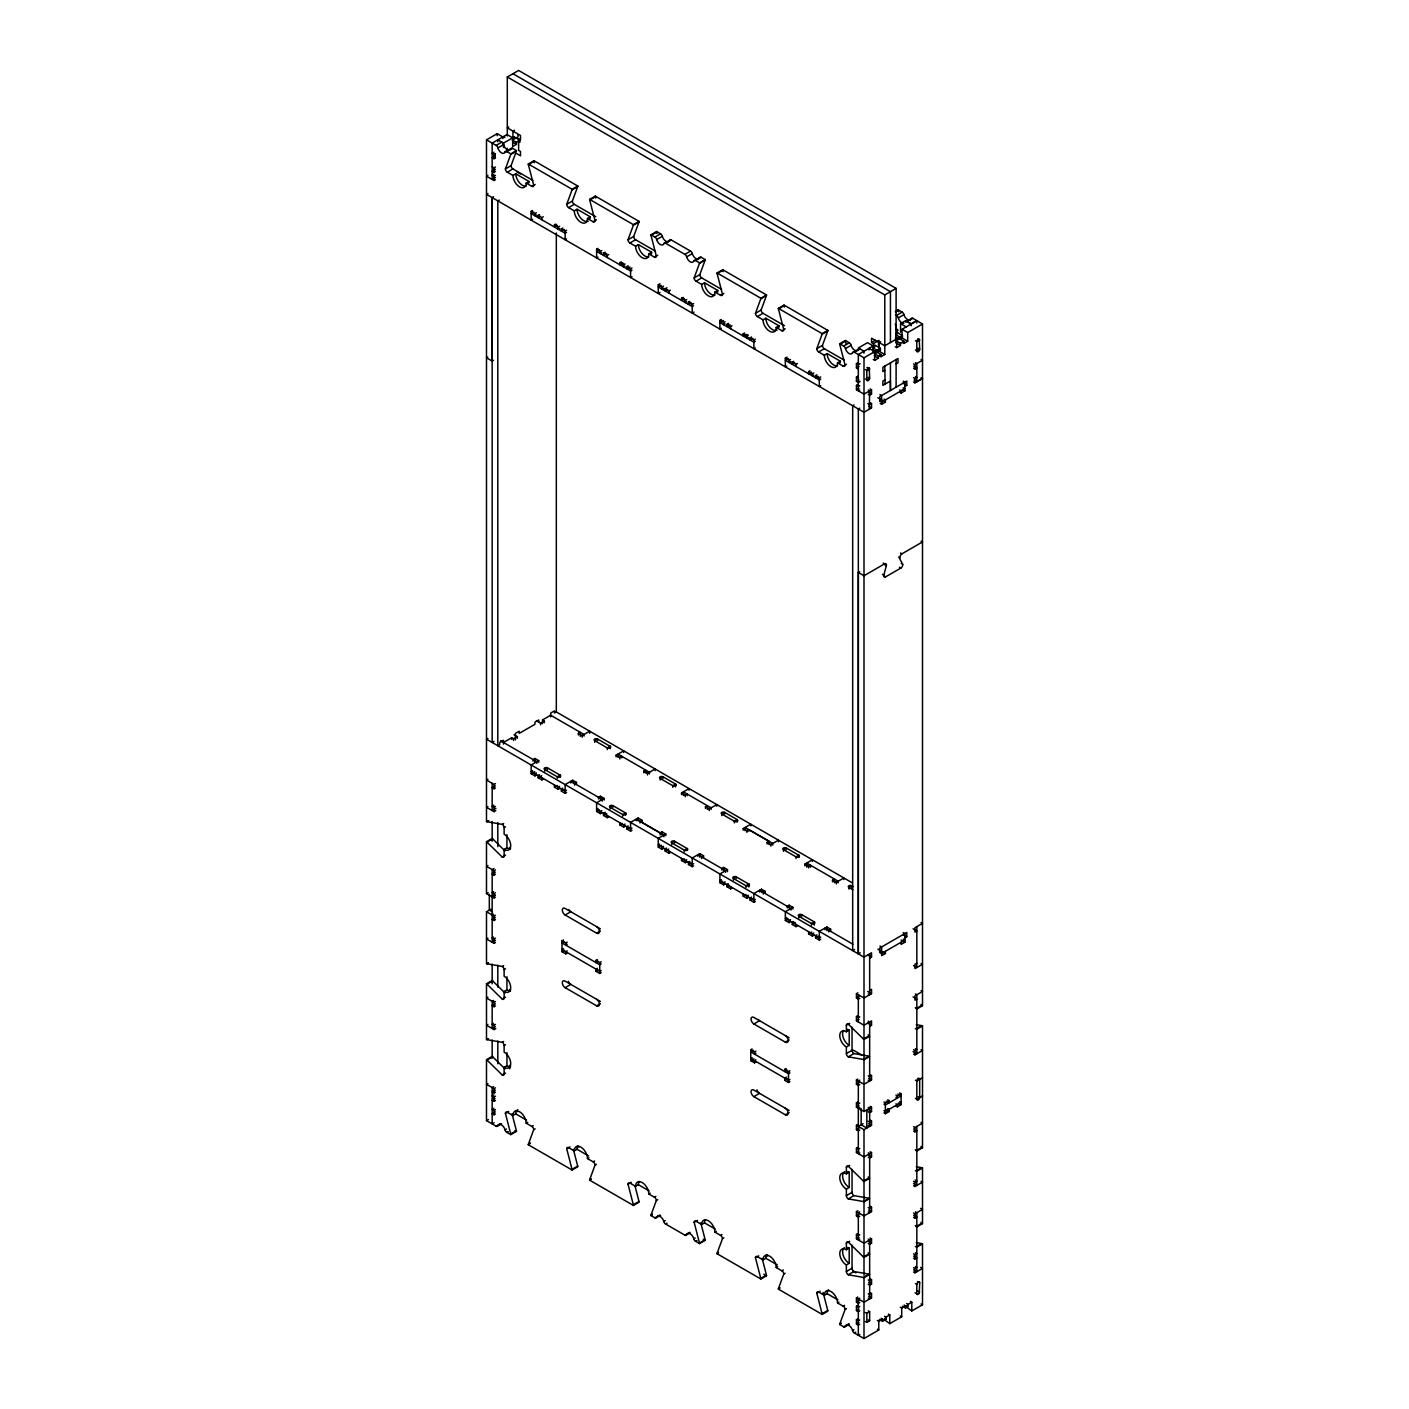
<?xml version="1.0" encoding="UTF-8"?>
<svg xmlns="http://www.w3.org/2000/svg" width="1409" height="1409" viewBox="0 0 1409 1409"><rect width="100%" height="100%" fill="white"/><g stroke="black" fill="none" stroke-linecap="round" stroke-linejoin="round"><path stroke-width="1.5" d="M487.778 357.058L486.492 357.798L492.164 361.056L492.164 197.595L493.573 196.784M536.829 763.361L536.829 761.723L500.53 740.764M570.804 782.964L570.804 781.343L602.259 799.502L602.259 801.14M584.013 736.114L584.013 734.476L550.514 715.138M617.987 757.355L617.987 754.097L649.443 772.255L649.443 773.893M636.234 820.742L636.234 819.105L663.921 835.097L663.921 836.735M725.582 872.33L725.582 870.692L697.895 854.717L697.895 856.337M759.557 891.95L759.557 890.312L791.013 908.47L791.013 910.108M772.766 845.083L772.766 843.445L745.079 827.47L745.079 830.729M824.987 929.711L824.987 928.091L852.903 944.206M838.196 882.862L838.196 881.224L806.741 863.065L806.741 867.151M860.212 952.783L858.328 953.875L858.328 572.459L859.613 571.719M873.175 352.497L873.175 345.945L867.504 342.686L858.328 347.988L863.999 351.246L863.999 353.166M879.586 355.861L881.012 356.688L884.782 354.504L884.782 294.939L896.106 288.387L896.106 339.252M890.435 381.61L890.435 390.469L890.435 362.853M890.435 342.51L890.435 291.663L512.946 73.726M896.106 387.193L896.106 359.594M919.144 1293.303A2.025 1.162 -60 0 1 916.748 1293.849L916.836 1284.427A2.008 1.162 -60 0 1 918.263 1281.979A2.008 1.162 -60 0 1 919.672 1282.789L919.249 1293.374M898.748 556.978L902.676 564.216A2.677 1.55 -60 0 1 900.879 568.056L885.609 576.88A2.677 1.55 -60 0 1 883.813 575.119L886.331 565.766A2.677 1.55 -60 0 0 884.553 563.864L883.144 563.036M505.408 168.921L510.727 154.462L516.381 151.186L511.062 165.646L505.408 168.921A2.677 1.55 60 0 0 507.293 172.197L512.946 175.456A9.335 5.389 60 0 0 519.551 186.904A9.335 5.389 60 0 0 526.173 183.082L528.991 181.462L515.782 173.835L512.946 175.456M574.273 210.857L577.091 209.219L590.301 216.845L587.483 218.483A9.335 5.389 60 0 1 580.878 222.305A9.335 5.389 60 0 1 574.273 210.857L568.602 207.599A2.677 1.55 60 0 1 566.717 204.323L572.036 189.845A2.677 1.55 60 0 0 572.107 189.282L577.778 186.006L533.976 160.714L528.322 163.99A2.677 1.55 60 0 0 528.393 164.659L533.712 185.266A2.677 1.55 60 0 1 531.827 186.358L526.173 183.082M566.717 204.323L572.371 201.047L577.69 186.587A2.677 1.55 60 0 0 577.778 186.006M635.582 246.258L638.4 244.62L651.627 252.246L648.792 253.884A9.335 5.389 60 0 1 642.187 257.706A9.335 5.389 60 0 1 635.582 246.258L629.911 242.982A2.677 1.55 60 0 1 628.027 239.724L633.346 225.246L638.999 221.988A2.677 1.55 60 0 0 639.087 221.407L595.303 196.115L589.631 199.391A2.677 1.55 60 0 0 589.719 200.06L595.021 220.667A2.677 1.55 60 0 1 593.136 221.759L587.483 218.483M628.027 239.724L633.68 236.448L638.999 221.988M694.144 277.89L699.463 263.43L705.134 260.154L699.815 274.632L694.144 277.89A2.677 1.55 60 0 0 696.046 281.166L701.7 284.442A9.335 5.389 60 0 0 708.304 295.872A9.335 5.389 60 0 0 714.909 292.068L717.745 290.43L704.535 282.804L701.7 284.442M763.009 319.825L765.844 318.205L779.054 325.831L776.218 327.452A9.335 5.389 60 0 1 769.613 331.274A9.335 5.389 60 0 1 763.009 319.825L757.355 316.567A2.677 1.55 60 0 1 755.453 313.291L760.772 298.831A2.677 1.55 60 0 0 760.86 298.25L766.514 294.974L722.729 269.7L717.075 272.959A2.677 1.55 60 0 0 717.146 273.628L722.465 294.234A2.677 1.55 60 0 1 720.58 295.326L714.909 292.068M755.453 313.291L761.124 310.015L766.443 295.555L760.772 298.831M824.318 355.227L827.153 353.589L840.363 361.215L837.527 362.853A9.335 5.389 60 0 1 830.923 366.675A9.335 5.389 60 0 1 824.318 355.227L818.664 351.968A2.677 1.55 60 0 1 816.78 348.692L822.081 334.215L827.752 330.956A2.677 1.55 60 0 0 827.823 330.375L784.038 305.084L778.384 308.36A2.677 1.55 60 0 0 778.455 309.029L783.774 329.636A2.677 1.55 60 0 1 781.889 330.728L776.218 327.452M535.138 1128.891L533.712 1129.701L528.393 1144.178L530.524 1142.946M816.78 348.692L822.433 345.416L827.752 330.956M596.447 1164.292L595.021 1165.102L589.719 1179.58L591.128 1178.752M700.801 1222.924L705.134 1239.673A2.677 1.55 60 0 1 705.204 1240.343L699.551 1243.601L695.57 1241.311A2.677 1.55 60 0 1 693.792 1238.828A5.337 3.082 60 0 0 690.234 1233.861A5.337 3.082 60 0 0 686.659 1234.724A2.677 1.55 60 0 1 684.88 1235.147L665.594 1224.016A2.677 1.55 60 0 1 663.815 1221.533A5.337 3.082 60 0 0 660.257 1216.566A5.337 3.082 60 0 0 656.7 1217.429A2.677 1.55 60 0 1 654.921 1217.852L650.94 1215.544A2.677 1.55 60 0 1 650.976 1215.139L656.33 1200.503L657.756 1199.675M723.874 1237.859L722.465 1238.67L717.146 1253.147L718.555 1252.337M785.183 1273.26L783.774 1274.071L778.455 1288.548L779.881 1287.72M884.13 1319.564L889.784 1323.65L889.784 1314.932L886.014 1317.116L886.014 1319.3L882.545 1321.29L882.545 1319.123L878.776 1321.29L878.776 1330.008L863.999 1338.55L854.347 1332.984A2.677 1.55 60 0 1 852.568 1330.501A5.337 3.082 60 0 0 849.011 1325.534A5.337 3.082 60 0 0 845.453 1326.397A2.677 1.55 60 0 1 843.674 1326.82L839.694 1324.513A2.677 1.55 60 0 1 839.729 1324.108L845.083 1309.472L846.492 1308.662M507.293 136.021L507.293 76.984L518.618 70.45L896.106 288.387M486.88 821.694A2.677 1.55 60 0 1 486.492 821.517L486.492 139.843L497.201 133.679L502.854 136.937L502.854 138.575M516.733 153.634L520.502 155.818L520.502 151.45L518.618 150.358L518.618 138.734L520.502 139.826L520.502 135.475L507.293 127.849L508.772 126.986M514.444 130.244L512.946 131.107L512.946 139.685M486.492 139.843L496.144 145.409L501.798 142.15A2.677 1.55 60 0 1 503.577 144.616A5.337 3.082 60 0 0 507.134 149.583A5.337 3.082 60 0 0 510.71 148.738A2.677 1.55 60 0 1 512.489 148.315L516.469 150.604A2.677 1.55 60 0 1 516.416 151.01M497.817 141.745L497.817 139.843L503.489 143.119L514.232 136.902L519.903 140.178L519.903 142.362M496.144 145.409A2.677 1.55 60 0 1 497.923 147.892L503.577 144.616M512.242 140.231L516.434 142.168L519.903 140.178M493.925 152.26L492.164 153.282L494.048 154.374L495.457 153.563M494.999 156.012L492.164 157.649L494.048 158.741L495.457 157.914M516.434 142.168L516.434 144.352L512.665 146.536L512.665 137.818L506.993 134.542L492.164 143.119L492.164 179.436L495.457 177.534M497.923 147.892A5.337 3.082 60 0 0 501.481 152.859A5.337 3.082 60 0 0 505.038 151.996L510.71 148.738M505.038 151.996A2.677 1.55 60 0 1 506.817 151.573L512.489 148.315M510.762 154.285A2.677 1.55 60 0 0 510.798 153.88L516.469 150.604M492.164 166.72L494.048 167.812L495.457 167.002M495.352 169.239L492.164 171.088L494.048 172.18L495.457 171.352M487.919 175.35L486.492 176.178L494.048 180.528L495.457 179.718M493.925 174.064L492.164 175.086L494.048 176.178L495.457 175.35M507.293 172.197L512.946 168.921L532.884 180.44M528.393 164.659L534.064 161.383A2.677 1.55 60 0 1 533.976 160.714M487.919 193.509L486.492 194.336L863.999 412.273L863.999 1058.071M499.244 200.06L497.817 200.871L497.817 745.731L499.702 744.657L499.702 742.473L503.489 740.289L503.489 744.111M531.827 186.358L535.138 184.456M532.584 219.311L531.175 220.121L531.175 211.403L532.584 210.593M572.036 189.845L577.69 186.587M533.641 212.16L531.175 213.587L565.15 233.207L566.559 232.379M531.175 211.403L534.944 213.587L536.353 212.759M536.353 214.943L534.944 215.771L534.944 213.587M540.211 216.352L538.097 217.585L538.097 215.401L539.506 214.591M538.097 215.401L541.866 217.585L543.275 216.757M568.602 207.599L574.273 204.323L595.743 216.722M589.719 200.06L595.373 196.784A2.677 1.55 60 0 1 595.303 196.115M556.485 224.929L557.277 225.387L554.442 227.025L554.442 224.841L555.868 224.031M554.442 224.841L558.228 227.025L559.637 226.215M559.637 228.381L558.228 229.209L558.228 227.025M564.199 229.385L561.363 231.023L561.363 228.839L562.79 228.029M561.363 228.839L565.15 231.023L566.559 230.195M593.136 221.759L596.447 219.857M566.559 238.914L565.15 239.741L565.15 231.023M633.381 225.088A2.677 1.55 60 0 0 633.416 224.665L639.087 221.407M598.015 257.09L596.606 257.9L596.606 249.182L598.015 248.371M599.424 249.728L596.606 251.366L630.58 270.968L631.989 270.158M596.606 249.182L600.375 251.366L601.784 250.538M601.784 252.722L600.375 253.532L600.375 251.366M606.698 253.514L603.528 255.364L603.528 253.18L605.289 252.158M603.528 253.18L607.297 255.364L608.706 254.536M629.911 242.982L635.582 239.724L655.52 251.225M648.792 253.884L654.445 257.16A2.677 1.55 60 0 0 656.33 256.068L651.028 235.462A2.677 1.55 60 0 1 650.94 234.792L656.612 231.516L660.592 233.824A2.677 1.55 60 0 1 662.371 236.289A5.337 3.082 60 0 0 665.929 241.256A5.337 3.082 60 0 0 669.486 240.411A2.677 1.55 60 0 1 671.265 239.988L690.551 251.119A2.677 1.55 60 0 1 692.33 253.602A5.337 3.082 60 0 0 698.071 259.009M651.028 235.462L656.682 232.186A2.677 1.55 60 0 1 656.612 231.516M650.94 234.792L654.921 237.082L660.592 233.824M654.921 237.082A2.677 1.55 60 0 1 656.7 239.565L662.371 236.289M623.518 263.448A2.008 1.162 0 0 1 622.708 263.166L619.872 264.804L619.872 262.62L621.299 261.81M619.872 262.62L623.659 264.804L625.068 263.976M656.7 239.565A5.337 3.082 60 0 0 660.257 244.532A5.337 3.082 60 0 0 663.815 243.669L669.486 240.411M625.068 266.16L623.659 266.988L623.659 264.804M663.815 243.669A2.677 1.55 60 0 1 665.594 243.246L671.265 239.988M629.982 266.953L626.794 268.802L626.794 266.618L628.22 265.808M626.794 266.618L630.58 268.802L631.989 267.974M654.445 257.16L657.756 255.24M631.989 276.692L630.58 277.52L630.58 268.802M492.164 361.056L493.449 360.317M665.594 243.246L684.88 254.377L690.551 251.119M684.88 254.377A2.677 1.55 60 0 1 686.659 256.861L692.33 253.602M686.659 256.861A5.337 3.082 60 0 0 690.234 261.827A5.337 3.082 60 0 0 693.792 260.982L699.445 257.706A2.677 1.55 60 0 1 701.224 257.283L705.204 259.573A2.677 1.55 60 0 1 705.169 259.996M693.792 260.982A2.677 1.55 60 0 1 695.57 260.542L701.224 257.283M660.028 292.473L658.25 293.512L658.25 284.777L660.028 283.755M699.516 263.254A2.677 1.55 60 0 0 699.551 262.849L705.204 259.573M661.068 285.34L658.25 286.96L692.224 306.581L693.633 305.771M658.25 284.777L662.036 286.96L663.445 286.133M663.798 288.123L662.036 289.144L662.036 286.96M667.655 289.532L665.171 290.958L665.171 288.775L666.95 287.753M665.171 288.775L668.958 290.958L670.367 290.131M696.046 281.166L701.7 277.89L721.637 289.409M717.146 273.628L722.817 270.369A2.677 1.55 60 0 1 722.729 269.7M684.369 298.761L681.533 300.399L681.533 298.215L682.96 297.405M681.533 298.215L685.302 300.399L686.729 299.589M686.729 301.755L685.302 302.583L685.302 300.399M691.291 302.759L688.455 304.397L688.455 302.213L689.864 301.403M694.003 312.093L692.224 313.115L692.224 304.397L693.651 303.569M720.58 295.326L723.874 293.424M721.338 328.279L719.911 329.09L719.911 320.371L721.338 319.561M723.451 320.512L719.911 322.555L753.885 342.176L755.312 341.348M719.911 320.371L723.698 322.555L725.107 321.745M725.107 323.911L723.698 324.739L723.698 322.555M730.021 324.704L726.833 326.553L726.833 324.369L728.612 323.348M726.833 324.369L730.602 326.553L732.028 325.726M757.355 316.567L763.009 313.291L784.478 325.69M778.455 309.029L784.126 305.753A2.677 1.55 60 0 1 784.038 305.084M746.03 334.356L743.195 335.994L743.195 333.81L744.604 333M743.195 333.81L746.964 335.994L748.39 335.183M748.39 337.35L746.964 338.178L746.964 335.994M752.952 338.354L750.116 339.992L750.116 337.808L751.525 336.998M750.116 337.808L753.885 339.992L755.312 339.182M781.889 330.728L785.183 328.825M755.312 347.9L753.885 348.71L753.885 339.992M822.134 334.056A2.677 1.55 60 0 0 822.169 333.651L827.823 330.375M786.768 366.058L785.341 366.868L785.341 358.15L787.12 357.129M788.529 358.502L785.341 360.334L819.316 379.954L820.742 379.127M785.341 358.15L789.128 360.334L790.537 359.524M790.889 361.497L789.128 362.518L789.128 360.334M794.746 362.906L792.263 364.332L792.263 362.148L793.69 361.338M792.263 362.148L796.05 364.332L797.459 363.504M818.664 351.968L824.318 348.692L844.255 360.193M839.694 343.761L845.347 340.485L849.328 342.792A2.677 1.55 60 0 1 851.106 345.275A5.337 3.082 60 0 0 854.664 350.225A5.337 3.082 60 0 0 858.222 349.379A2.677 1.55 60 0 1 860.018 348.956L854.347 352.215A2.677 1.55 60 0 0 852.568 352.655A5.337 3.082 60 0 1 849.011 353.5A5.337 3.082 60 0 1 845.453 348.534A2.677 1.55 60 0 0 843.674 346.05L839.694 343.761A2.677 1.55 60 0 0 839.764 344.43L845.083 365.037A2.677 1.55 60 0 1 843.198 366.129L837.527 362.853M895.367 311.477L898.202 309.839L902.183 312.146A2.677 1.55 60 0 1 903.962 314.63A5.337 3.082 60 0 0 907.519 319.579A5.337 3.082 60 0 0 911.077 318.733A2.677 1.55 60 0 1 912.856 318.311L922.508 324L922.508 1005.674L916.836 1008.95A2.677 1.55 60 0 1 916.308 1008.545L915.357 1007.611M839.764 344.43L845.435 341.154A2.677 1.55 60 0 1 845.347 340.485M895.455 312.146L898.273 310.508A2.677 1.55 60 0 1 898.202 309.839M895.525 314.841L896.511 315.405L902.183 312.146M843.674 346.05L849.328 342.792M845.453 348.534L851.106 345.275M896.511 315.405A2.677 1.55 60 0 1 898.29 317.888L903.962 314.63M811.461 372.135L808.625 373.772L808.625 371.589L810.034 370.778M808.625 371.589L812.394 373.772L813.821 372.962M900.545 332.33L900.545 323.612L905.511 320.741L911.183 324M852.568 352.655L858.222 349.379M911.077 318.733L905.423 322.009A2.677 1.55 60 0 1 907.202 321.569L912.856 318.311M813.821 375.129L812.394 375.956L812.394 373.772M902.535 342.616L903.944 343.444L903.944 341.26L898.273 338.001L884.782 345.786L871.572 338.16L871.572 342.51L875.341 340.344M818.03 376.344L815.547 377.771L815.547 375.587L816.956 374.776M871.572 342.51L873.457 343.602L879.11 340.344M907.202 321.569L911.183 323.876L916.836 320.6L916.836 323.013M873.175 345.945L858.328 354.522L858.328 390.839L859.737 390.029M879.11 342.51L880.607 341.665M922.508 324L907.713 332.542L907.713 341.26L902.059 338.001L902.059 329.283L916.836 320.741M815.547 375.587L819.316 377.771L820.742 376.943M843.198 366.129L846.492 364.227M854.347 352.215L863.999 357.798L875.341 351.228L881.012 354.504L881.012 356.688M873.175 348.129L876.944 350.313L880.414 348.305L880.414 350.489M896.106 334.884L899.875 337.068L902.429 335.606L902.429 337.773M858.328 369.052L856.443 367.96L856.443 363.592L857.852 362.782M876.046 353.007L879.11 351.228L884.782 354.504M896.106 337.068L899.875 339.252L902.059 338.001M820.742 385.661L819.316 386.489L819.316 377.771M860.106 363.663L858.328 364.684L856.443 363.592M856.443 367.96L858.926 366.534M874.214 353.518L878.459 355.966L881.012 354.504M895.525 340.397L900.474 343.268L903.944 341.26M873.263 359.506L874.69 360.334L878.459 358.15L878.459 355.966M895.296 346.808L896.705 347.618L900.474 345.434L900.474 343.268M903.944 343.444L907.713 341.26M919.672 340.045L916.836 341.665L915.427 340.714M866.817 370.69L869.652 369.052L867.292 367.696M860.106 381.469L858.328 382.491L856.443 381.399L856.443 377.048L857.852 376.221M856.443 381.399L858.926 379.972M868.243 394.379L869.652 395.207L871.537 394.115L871.537 389.747L863.999 394.115L856.443 389.747L856.443 385.397L858.204 384.375M916.836 350.753L919.672 349.115L919.249 339.164A2.025 1.162 -60 0 0 916.748 341.559L916.836 350.894A2.008 1.162 -60 0 0 918.263 351.704A2.008 1.162 -60 0 0 919.672 349.256L917.893 348.234M884.782 370.479L882.897 371.571L882.897 367.221L897.991 358.502L897.991 362.853L896.106 363.945M859.737 385.661L858.328 386.489L856.443 385.397M856.443 389.747L858.926 388.32M884.782 379.937L882.897 381.029L882.897 385.379L890.435 381.029M913.543 368.225L914.952 369.052L914.952 364.684L922.508 360.193M885.134 384.093L884.782 366.129M914.952 369.052L916.836 367.96L913.648 366.129M854.083 404.929L852.674 405.739L852.674 950.599L854.558 949.507M859.737 408.187L858.328 409.015L858.328 953.875M863.999 357.798L863.999 412.273L871.537 407.923L871.537 403.555L869.652 404.647L867.891 403.626M913.543 377.682L914.952 378.493L916.836 377.401L915.427 376.59M904.895 386.471L906.78 385.397L906.78 381.029L879.727 396.651L879.727 401.001L881.629 399.909L877.842 397.743M869.3 409.209L869.652 390.839L868.243 390.029M914.054 380.025L916.836 381.628L922.508 378.352L921.081 377.682M913.543 382.033L914.952 382.861L922.508 378.493M880.202 403.467L881.629 404.277L885.398 402.093L885.398 399.909L883.989 399.099M899.717 392.195L901.126 393.023L904.895 390.839L904.877 382.121L903.239 381.17M487.919 738.386L486.492 739.197L863.999 957.151L871.537 952.783L871.537 957.151L869.652 958.226M494.048 741.381L492.164 742.473L492.164 197.595M503.489 742.473L511.661 737.752L513.545 738.844L517.332 736.66L517.332 738.298M542.5 723.627L542.5 719.946L550.672 715.226M536.477 720.827L540.598 723.222L544.385 721.038L544.385 722.676M487.919 779.247L486.492 780.058L494.048 784.426L495.457 783.598M538.714 762.269L538.714 760.631L534.944 758.447L533.06 759.539L533.06 761.177M578.359 735.022L578.359 733.385L580.244 732.293L580.244 736.379M538.714 760.631L531.175 764.981L531.175 773.7L534.944 775.883L536.353 775.073M578.359 733.385L582.128 735.568L589.684 731.201L589.684 733.244M495.352 785.852L492.164 787.684L494.048 788.776L495.457 787.966M884.553 563.864L863.999 575.735L858.328 572.459M900.157 557.788A2.677 1.55 -60 0 1 901.936 553.825L922.508 541.954L921.081 541.144M532.584 770.705L531.175 771.533L565.15 791.136L566.559 790.326M531.175 773.7L534.716 771.656M536.353 772.889L534.944 773.7L534.944 775.883M539.506 774.703L538.097 775.531L538.097 777.698L541.866 779.881L543.275 779.071M487.919 806.494L486.492 807.304L494.048 811.672L495.809 810.651M538.097 777.698L541.62 775.654M493.925 805.191L492.164 806.212L494.048 807.304L495.457 806.494M495.933 808.396L492.164 810.58L492.164 783.334M486.492 821.517L487.919 820.69M488.8 820.707L487.038 821.729L502.22 824.371L503.647 823.543M554.442 784.972L554.442 787.155L557.277 785.518M559.637 786.328L558.228 787.155L558.228 789.322L559.637 788.512M576.475 784.056L576.475 782.418L572.688 780.251L565.15 784.602L565.15 793.32L566.559 792.51M616.103 756.809L616.103 755.189L623.659 750.821L623.659 752.459M562.79 788.142L561.363 788.97L561.363 791.136L565.15 793.32M561.363 791.136L563.847 789.709M576.475 782.418L574.573 783.51L574.573 785.148M616.103 755.189L619.872 757.355L621.774 756.263L621.774 757.901M505.038 850.983L492.692 838.883A2.677 1.55 60 0 0 492.164 838.478L486.492 841.737A2.677 1.55 60 0 1 487.038 842.142L502.22 857.059A2.677 1.55 60 0 0 504.123 855.967L504.123 849.433A9.335 5.389 60 0 0 510.727 845.611A9.335 5.389 60 0 0 504.123 834.163L504.123 827.629L505.532 826.819M487.038 842.142L492.692 838.883M504.123 849.433L506.941 847.795A9.335 5.389 60 0 0 510.586 848.623M604.144 800.048L604.144 798.41L600.375 796.226L598.49 797.318L598.49 798.956M643.79 772.801L643.79 771.163L645.674 770.071L645.674 772.942M487.919 865.513L486.492 866.341L494.048 870.692L495.457 869.881M502.22 857.059L505.532 855.14M604.144 798.41L596.606 802.76L596.606 811.478L600.375 813.662L601.784 812.852M643.79 771.163L647.559 773.347L655.115 768.979L655.115 770.617M494.048 868.508L492.164 869.6L492.164 942.251L495.457 940.349M598.015 808.484L596.606 809.312L630.58 828.915L631.989 828.105M596.606 811.478L599.424 809.858M495.352 872.118L492.164 873.967L494.048 875.059L495.457 874.232M601.784 810.668L600.375 811.478L600.375 813.662M605.289 812.271L603.528 813.292L603.528 815.476L607.297 817.66L608.706 816.85M603.528 815.476L606.698 813.645M486.492 841.737L486.492 893.57L488.148 892.619M493.573 891.668L492.164 892.496L494.048 893.57L495.457 892.76M492.164 896.846L495.228 895.085M619.872 822.75L619.872 824.917L622.355 823.49M486.492 893.57L494.048 897.938L495.457 897.128M625.068 824.106L623.659 824.917L623.659 827.101L625.068 826.29M641.905 821.834L641.905 820.197L638.118 818.03L630.58 822.38L630.58 831.099L631.989 830.288M681.533 794.588L681.533 792.968L689.089 788.6L689.089 790.238M628.22 825.921L626.794 826.748L626.794 828.915L630.58 831.099M626.794 828.915L629.277 827.488M640.003 822.926L640.003 821.288L641.905 820.197M681.533 792.968L685.302 795.134L687.205 794.042L687.205 795.68M486.88 963.756A2.677 1.55 60 0 1 486.492 963.58L486.492 911.746L490.86 909.228M492.164 915.005L493.573 914.194M486.492 911.746L494.048 916.097L495.457 915.286M495.352 917.523L492.164 919.372L494.048 920.464L495.457 919.637M660.134 834.973L660.134 832.93L662.019 831.838L665.788 834.005L665.788 835.643M705.451 808.396L705.451 806.758L707.353 805.666L707.353 809.347M665.788 834.005L658.25 838.373L658.25 847.073L662.036 849.257L663.445 848.447M705.451 806.758L709.238 808.925L716.776 804.574L852.357 882.862M487.919 938.165L486.492 938.975L494.048 943.343L495.457 942.533M493.573 937.073L492.164 937.901L494.048 938.975L495.457 938.165M659.659 844.097L658.25 844.907L692.224 864.527L693.633 863.699M658.25 847.073L661.437 845.241M663.445 846.263L662.036 847.073L662.036 849.257M666.598 848.077L665.171 848.905L665.171 851.071L668.958 853.255L670.367 852.445M665.171 851.071L668.711 849.028M600.41 928.83L565.15 908.47A3.998 2.307 60 0 0 562.314 910.108A3.998 2.307 60 0 0 565.15 915.005L570.804 911.746A3.998 2.307 60 0 1 568.76 909.562M486.492 963.58L487.919 962.752M488.447 962.981L487.038 963.791L502.22 966.433L503.647 965.605M681.533 858.345L681.533 860.529L684.369 858.891M686.729 859.701L685.302 860.529L685.302 862.695L686.729 861.885M703.549 857.447L703.549 855.809L699.762 853.625L692.224 857.993L692.224 866.694L693.651 865.883M743.212 830.183L743.212 828.545L750.75 824.195L750.75 825.833M689.864 861.515L688.455 862.343L688.455 864.51L692.224 866.694M505.038 993.046L492.692 980.946A2.677 1.55 60 0 0 492.164 980.541L486.492 983.799A2.677 1.55 60 0 1 487.038 984.204L502.22 999.122A2.677 1.55 60 0 0 504.123 998.03L504.123 991.496A9.335 5.389 60 0 0 510.727 987.674A9.335 5.389 60 0 0 504.123 976.226L504.123 969.691L505.532 968.881M688.455 864.51L690.938 863.083M703.549 855.809L701.647 856.901L701.647 858.539M743.212 828.545L746.981 830.729L748.866 829.637L768.997 841.261L768.997 844.537M487.038 984.204L492.692 980.946M567.193 953.065L565.766 953.875L561.997 951.691L561.997 940.807L563.406 939.979M564.375 941.617L562.015 942.973L599.758 964.76L601.167 963.95M561.997 940.807L565.766 942.973L567.193 942.163M567.193 944.347L565.766 945.157L565.766 942.973M563.424 948.697L562.015 949.507L599.758 971.312L601.167 970.484M561.997 951.691L564.481 950.265M565.15 915.005L596.606 933.163L600.375 930.997M567.193 950.881L565.766 951.691L565.766 953.875M487.919 997.202L486.492 998.012L494.048 1002.363L495.457 1001.552M504.123 991.496L506.941 989.858A9.335 5.389 60 0 0 510.586 990.686M727.467 871.643L727.467 869.6L723.698 867.416L721.795 868.508L721.795 870.146M767.095 843.991L767.095 842.353L768.997 841.261M493.573 1000.46L492.164 1001.288L492.164 1028.517L495.352 1026.685M502.22 999.122L505.532 997.202M727.467 869.6L719.911 873.967L719.911 882.686L723.698 884.852L725.107 884.042M767.095 842.353L770.882 844.537L778.42 840.187L778.42 841.807M495.352 1003.807L492.164 1005.639L494.048 1006.731L495.457 1005.92M721.338 879.674L719.911 880.502L753.885 900.122L755.312 899.294M719.911 882.686L722.394 881.241M725.107 881.858L723.698 882.686L723.698 884.852M728.259 883.672L726.833 884.5L726.833 886.666L730.602 888.85L732.028 888.04M598.103 961.361L595.972 962.594L595.972 960.41L597.381 959.599M487.919 1024.431L486.492 1025.259L494.048 1029.609L495.809 1028.588M726.833 886.666L729.316 885.239M493.573 1023.339L492.164 1024.167L494.048 1025.259L495.457 1024.431M595.972 960.41L599.741 962.594L601.167 961.783M597.381 968.318L595.972 969.128L595.972 971.312L599.741 973.496L601.167 972.668M600.41 1001.482L565.15 981.122A3.998 2.307 60 0 0 562.314 982.76A3.998 2.307 60 0 0 565.15 987.656L570.804 984.38A3.998 2.307 60 0 1 568.391 981.421M595.972 971.312L598.103 970.079M486.492 983.799L486.492 1039.455L487.919 1038.644M488.447 1038.856L487.038 1039.683L502.22 1042.308L503.647 1041.498M743.195 893.94L743.195 896.124L746.03 894.486M748.39 895.296L746.964 896.124L746.964 898.29L748.39 897.48M765.21 893.024L765.21 891.404L761.441 889.22L753.885 893.57L753.885 902.288L755.312 901.478M804.856 865.795L804.856 864.157L812.394 859.789L812.394 861.427M751.525 897.11L750.116 897.938L750.116 900.122L753.885 902.288M750.116 900.122L752.952 898.484M765.21 891.404L763.326 892.478L763.326 894.116M804.856 864.157L808.625 866.341L810.51 865.249L810.51 867.292M505.038 1068.938L492.692 1056.82A2.677 1.55 60 0 0 492.164 1056.415L486.492 1059.691A2.677 1.55 60 0 1 487.038 1060.096L502.22 1074.997A2.677 1.55 60 0 0 504.123 1073.905L504.123 1067.37A9.335 5.389 60 0 0 510.727 1063.566A9.335 5.389 60 0 0 504.123 1052.118L504.123 1045.584L505.532 1044.756M487.038 1060.096L492.692 1056.82M565.15 987.656L596.606 1005.815L600.375 1003.648M504.123 1067.37L506.941 1065.732A9.335 5.389 60 0 0 510.586 1066.578M792.897 909.016L792.897 907.378L789.128 905.194L787.226 906.286L787.226 907.924M832.525 881.77L832.525 880.132L834.427 879.04L834.427 882.721M487.919 1083.468L486.492 1084.278L494.048 1088.646L495.457 1087.818M502.22 1074.997L505.532 1073.094M792.897 907.378L785.341 911.746L785.341 920.464L789.128 922.631L790.537 921.821M832.525 880.132L836.312 882.316L843.85 877.966L843.85 879.586M493.573 1086.726L492.164 1087.554L492.164 1123.871L494.066 1122.779M786.768 917.453L785.341 918.281L819.316 937.883L820.742 937.073M785.341 920.464L788.177 918.827M495.352 1090.073L492.164 1091.905L494.048 1092.997L495.457 1092.186M790.537 919.637L789.128 920.464L789.128 922.631M793.69 921.451L792.263 922.279L792.263 924.445L796.05 926.629L797.459 925.819M493.925 1094.881L492.164 1095.903L494.048 1096.995L495.457 1096.184M792.263 924.445L795.451 922.613M493.573 1097.805L494.999 1098.633L492.164 1100.27L494.048 1101.362L495.457 1100.535M493.925 1108.319L492.164 1109.341L494.048 1110.433L495.457 1109.623M495.352 1111.86L492.164 1113.709L494.048 1114.801L495.457 1113.973M808.625 931.719L808.625 933.903L811.813 932.054M486.492 1059.691L486.492 1120.613L488.412 1119.503M813.821 933.075L812.394 933.903L812.394 936.069L813.821 935.259M830.641 930.803L830.641 929.165L826.872 926.999L819.316 931.349L819.316 940.067L820.742 939.257M512.066 1113.955L516.381 1130.705A2.677 1.55 60 0 1 516.469 1131.374L510.798 1134.632A2.677 1.55 60 0 0 510.727 1133.963L505.408 1113.357L508.702 1111.454M816.956 934.889L815.547 935.717L815.547 937.883L819.316 940.067M815.547 937.883L818.382 936.263M830.641 929.165L828.756 930.257L828.756 931.895M505.408 1113.357A2.677 1.55 60 0 1 507.293 1112.265L512.946 1115.541L515.782 1113.903A9.335 5.389 60 0 1 517.808 1109.588M486.492 1120.613L496.144 1126.178L500.389 1123.73M496.144 1126.178A2.677 1.55 60 0 0 497.923 1125.756L501.463 1123.713M497.923 1125.756A5.337 3.082 60 0 1 501.481 1124.893A5.337 3.082 60 0 1 505.038 1129.859L506.447 1129.032M505.038 1129.859A2.677 1.55 60 0 0 506.817 1132.343L508.226 1131.515M512.946 1115.541A9.335 5.389 60 0 1 519.551 1111.719A9.335 5.389 60 0 1 526.173 1123.167L527.759 1122.251M510.727 1133.963L516.381 1130.705M526.173 1123.167L531.827 1126.443L533.236 1125.615M573.375 1149.357L577.69 1166.088A2.677 1.55 60 0 1 577.778 1166.758L572.107 1170.034L528.322 1144.76L529.731 1143.932M789.163 1037.799L753.885 1017.439A3.998 2.307 60 0 0 751.05 1019.077A3.998 2.307 60 0 0 753.885 1023.973L759.557 1020.715A3.998 2.307 60 0 1 758.165 1019.5M881.629 951.322L879.727 952.414L879.727 948.046L906.78 932.441L906.78 936.791L904.895 937.883M885.398 951.322L885.398 953.506L881.629 955.689L881.611 946.971L879.956 946.02M903.239 932.582L904.877 933.533L904.895 942.234L901.126 944.417L901.126 942.234M572.107 1170.034A2.677 1.55 60 0 0 572.036 1169.364L566.717 1148.758L570.011 1146.856M566.717 1148.758A2.677 1.55 60 0 1 568.602 1147.666L574.273 1150.942L577.091 1149.304A9.335 5.389 60 0 1 577.937 1146.063M755.928 1062.034L754.519 1062.844L750.75 1060.66L750.75 1049.775L752.159 1048.948M753.586 1050.304L750.75 1051.942L788.512 1073.728L789.921 1072.918M750.75 1049.775L754.519 1051.959L755.928 1051.132M859.737 998.276L858.328 999.104L856.443 998.012L856.443 993.644L857.852 992.834M755.928 1053.316L754.519 1054.126L754.519 1051.959M752.177 1057.666L750.75 1058.476L788.512 1080.28L789.921 1079.453M856.443 998.012L858.926 996.586M869.652 990.386L871.537 989.294L871.537 993.644L863.999 998.012L856.443 993.644M916.836 963.14L914.952 964.232L914.952 968.582L922.508 964.232L921.081 963.404M750.75 1060.66L753.921 1058.828M753.885 1023.973L785.341 1042.149L789.128 1039.965M755.928 1059.85L754.519 1060.66L754.519 1062.844M574.273 1150.942A9.335 5.389 60 0 1 580.878 1147.12A9.335 5.389 60 0 1 587.483 1158.568L588.892 1157.74M572.036 1169.364L577.69 1166.088M587.483 1158.568L593.136 1161.826L594.563 1161.016M869.652 1026.333L871.537 1025.259L871.537 1020.891L863.999 1025.259L856.443 1020.891L856.443 1016.541L857.852 1015.713M859.737 1016.805L858.328 1017.615L856.443 1016.541M848.253 1056.838L853.924 1053.562L869.106 1056.204L863.453 1059.462L848.253 1056.838A2.677 1.55 60 0 1 846.369 1053.562L846.369 1047.028A9.335 5.389 60 0 1 839.764 1035.58A9.335 5.389 60 0 1 846.369 1031.775L846.369 1025.241L849.68 1023.321M856.443 1020.891L858.926 1019.464M846.369 1031.775L849.204 1030.138L849.204 1045.39L846.369 1047.028M635.019 1186.043L638.999 1201.49A2.677 1.55 60 0 1 639.087 1202.159L633.416 1205.435L589.631 1180.143L591.04 1179.333M787.191 1070.136L784.725 1071.562L784.725 1069.378L786.134 1068.568M784.725 1069.378L788.494 1071.562L789.903 1070.752M786.486 1077.075L784.725 1078.096L784.725 1080.28L788.494 1082.464L789.903 1081.654M789.163 1110.451L753.885 1090.09A3.998 2.307 60 0 0 751.05 1091.728A3.998 2.307 60 0 0 753.885 1096.625L759.557 1093.366A3.998 2.307 60 0 1 756.95 1089.861M784.725 1080.28L787.543 1078.642M863.453 1039.049L869.106 1035.791A2.677 1.55 60 0 0 869.652 1036.179L863.999 1039.455A2.677 1.55 60 0 1 863.453 1039.049L848.253 1024.149A2.677 1.55 60 0 0 846.369 1025.241M916.308 1008.545L921.962 1005.269A2.677 1.55 60 0 0 922.508 1005.674M846.369 1053.562L852.04 1050.304L852.04 1027.284M633.416 1205.435A2.677 1.55 60 0 0 633.346 1204.765L628.027 1184.159L631.338 1182.239M628.027 1184.159A2.677 1.55 60 0 1 629.911 1183.067L635.582 1186.343L638.4 1184.705A9.335 5.389 60 0 1 639.246 1181.447M863.611 1059.515A2.677 1.55 60 0 1 863.999 1059.691L869.652 1056.415A2.677 1.55 60 0 0 869.283 1056.239M915.357 1149.674L916.308 1150.607A2.677 1.55 60 0 0 916.836 1151.012L922.508 1147.736L922.508 1025.911L916.836 1029.169A2.677 1.55 60 0 0 916.466 1029.01M753.885 1096.625L785.341 1114.783L789.128 1112.617M635.582 1186.343A9.335 5.389 60 0 1 642.187 1182.521A9.335 5.389 60 0 1 648.792 1193.969L650.201 1193.141M633.346 1204.765L638.999 1201.49M859.737 1084.543L858.328 1085.37L856.443 1084.278L856.443 1079.928L857.852 1079.1M648.792 1193.969L654.445 1197.227L655.872 1196.417M859.737 1080.192L858.328 1081.002L858.328 1153.654L859.737 1152.844M856.443 1084.278L858.926 1082.852M856.443 1079.928L863.999 1084.278L871.537 1079.928L871.537 1075.56L869.652 1076.652L868.243 1075.842M913.543 1049.687L914.952 1050.498L916.836 1049.406L915.427 1048.595M913.543 1054.038L914.952 1054.848L922.508 1050.498L921.081 1049.687M651.028 1214.963L652.437 1214.153M650.94 1215.544L652.367 1214.734M654.921 1217.852L659.518 1215.192M656.7 1217.429L660.592 1215.174M868.243 1111.789L869.652 1112.617L871.537 1111.525L871.537 1107.157L863.999 1111.525L856.443 1107.157L856.443 1102.807L857.852 1101.979M859.737 1103.071L858.328 1103.899L856.443 1102.807M856.443 1107.157L858.926 1105.73M858.328 1108.249L859.737 1107.439M663.815 1221.533L665.242 1220.705M665.594 1224.016L667.021 1223.188M922.508 1077.744L916.836 1081.002L915.427 1080.192M883.954 1101.997L885.363 1102.807L889.149 1100.64L889.149 1102.807L886.314 1101.186M895.913 1095.092L897.322 1095.903L901.091 1093.736L901.091 1104.621L897.322 1106.805L895.913 1105.995M859.737 1129.965L858.328 1130.775L856.443 1129.683L856.443 1125.333L857.852 1124.505M858.328 1126.407L863.048 1123.695M699.551 1243.601A2.677 1.55 60 0 0 699.463 1242.932L694.144 1222.325L697.455 1220.423M856.443 1129.683L858.926 1128.257M856.443 1125.333L863.999 1129.683L871.537 1125.333L871.537 1120.965L869.652 1122.057L868.243 1121.247M883.954 1112.899L885.363 1113.709L889.149 1111.525L889.149 1109.359L887.723 1108.531M922.508 1095.903L916.836 1099.179L915.427 1098.351M694.144 1222.325A2.677 1.55 60 0 1 696.046 1221.233L701.7 1224.509L704.535 1222.871A9.335 5.389 60 0 1 705.381 1219.63M684.88 1235.147L689.846 1232.294M686.659 1234.724L689.846 1232.875M693.792 1238.828L695.201 1238.018M868.243 1157.194L869.652 1158.022L871.537 1156.93L871.537 1152.562L863.999 1156.93L856.443 1152.562L856.443 1148.212L857.852 1147.384M695.57 1241.311L696.979 1240.501M859.737 1148.476L858.328 1149.304L856.443 1148.212M701.7 1224.509A9.335 5.389 60 0 1 708.304 1220.705A9.335 5.389 60 0 1 714.909 1232.135L716.336 1231.325M699.463 1242.932L705.134 1239.673M856.443 1152.562L858.926 1151.135M714.909 1232.135L720.58 1235.411L721.989 1234.583M863.611 1201.578A2.677 1.55 60 0 1 863.999 1201.754L869.652 1198.478A2.677 1.55 60 0 0 869.283 1198.302L863.453 1201.525L848.253 1198.9A2.677 1.55 60 0 1 846.369 1195.625L846.369 1189.09A9.335 5.389 60 0 1 839.764 1177.642A9.335 5.389 60 0 1 846.369 1173.838L846.369 1167.304L849.68 1165.384M913.543 1126.689L914.952 1127.499L922.508 1123.149L921.081 1122.321M913.543 1131.04L914.952 1131.867L916.836 1130.775L913.648 1128.944M846.369 1173.838L849.204 1172.2L849.204 1187.452L846.369 1189.09M762.128 1258.325L766.443 1275.075A2.677 1.55 60 0 1 766.514 1275.744L760.86 1279.002L717.075 1253.728L718.484 1252.9M863.453 1181.112L869.106 1177.854A2.677 1.55 60 0 0 869.652 1178.241L863.999 1181.517A2.677 1.55 60 0 1 863.453 1181.112L848.253 1166.212A2.677 1.55 60 0 0 846.369 1167.304M916.308 1150.607L921.962 1147.331A2.677 1.55 60 0 0 922.508 1147.736M846.369 1195.625L852.04 1192.366L852.04 1169.347M848.253 1198.9L853.924 1195.625L869.106 1198.266M760.86 1279.002A2.677 1.55 60 0 0 760.772 1278.333L755.453 1257.726L758.764 1255.824M755.453 1257.726A2.677 1.55 60 0 1 757.355 1256.634L763.009 1259.91L765.844 1258.272A9.335 5.389 60 0 1 766.936 1254.697M915.357 1225.548L916.308 1226.482A2.677 1.55 60 0 0 916.836 1226.887L922.508 1223.628L922.508 1167.973L916.836 1171.231A2.677 1.55 60 0 0 916.466 1171.073M859.737 1216.231L858.328 1217.041L856.443 1215.949L856.443 1211.599L857.852 1210.771M859.737 1211.863L858.328 1212.691L858.328 1239.938L859.737 1239.11M856.443 1215.949L858.926 1214.523M856.443 1211.599L863.999 1215.949L871.537 1211.599L871.537 1207.231L869.652 1208.323L868.243 1207.513M913.543 1181.358L914.952 1182.169L916.836 1181.077L915.075 1180.055M913.543 1185.709L914.952 1186.537L922.508 1182.169L921.081 1181.358M763.009 1259.91A9.335 5.389 60 0 1 769.613 1256.088A9.335 5.389 60 0 1 776.218 1267.536L777.645 1266.726M760.772 1278.333L766.443 1275.075M776.218 1267.536L781.889 1270.812L783.298 1269.985M868.243 1243.478L869.652 1244.288L871.537 1243.196L871.537 1238.846L863.999 1243.196L856.443 1238.846L856.443 1234.478L857.852 1233.668M859.737 1234.76L858.328 1235.57L856.443 1234.478M848.253 1274.775L853.924 1271.517L869.106 1274.141L863.453 1277.417L848.253 1274.775A2.677 1.55 60 0 1 846.369 1271.517L846.369 1264.983A9.335 5.389 60 0 1 839.764 1253.534A9.335 5.389 60 0 1 846.369 1249.713L846.369 1243.178L849.68 1241.276M856.443 1238.846L858.926 1237.401M846.369 1249.713L849.204 1248.092L849.204 1263.345L846.369 1264.983M823.103 1292.44L827.752 1310.458A2.677 1.55 60 0 1 827.823 1311.127L822.169 1314.403L778.384 1289.129L779.793 1288.302M913.543 1212.955L914.952 1213.783L922.508 1209.415L920.623 1208.323M913.543 1217.323L914.952 1218.133L916.836 1217.041L913.648 1215.21M863.453 1257.004L869.106 1253.728A2.677 1.55 60 0 0 869.652 1254.133L863.999 1257.409A2.677 1.55 60 0 1 863.453 1257.004L848.253 1242.086A2.677 1.55 60 0 0 846.369 1243.178M916.308 1226.482L921.962 1223.223A2.677 1.55 60 0 0 922.508 1223.628M846.369 1271.517L852.04 1268.241L852.04 1245.221M822.169 1314.403A2.677 1.55 60 0 0 822.081 1313.734L816.78 1293.127L820.073 1291.225M816.78 1293.127A2.677 1.55 60 0 1 818.664 1292.035L824.318 1295.311L827.153 1293.673A9.335 5.389 60 0 1 828.527 1289.799M863.611 1277.47A2.677 1.55 60 0 1 863.999 1277.628L869.652 1274.37A2.677 1.55 60 0 0 869.283 1274.194M906.146 1306.865L911.799 1310.951L922.508 1304.769L922.508 1243.848L916.836 1247.124A2.677 1.55 60 0 0 916.466 1246.947M868.243 1284.339L869.652 1285.149L871.537 1284.057L871.537 1279.707L869.652 1280.799L868.243 1279.971M913.543 1253.816L914.952 1254.644L916.836 1253.552L915.427 1252.742M824.318 1295.311A9.335 5.389 60 0 1 830.923 1291.489A9.335 5.389 60 0 1 837.527 1302.938L838.954 1302.11M913.543 1258.184L914.952 1258.994L916.836 1257.902L913.648 1256.071M822.081 1313.734L827.752 1310.458M859.737 1302.497L858.328 1303.307L856.443 1302.233L856.443 1297.865L857.852 1297.055M837.527 1302.938L843.198 1306.196L844.607 1305.386M859.737 1298.147L858.328 1298.957L858.328 1335.274L859.737 1334.464M856.443 1302.233L858.926 1300.789M856.443 1297.865L863.999 1302.233L871.537 1297.865L871.537 1293.515L869.652 1294.589L868.243 1293.779M913.543 1267.624L914.952 1268.452L916.836 1267.36L915.427 1266.532M859.737 1310.846L858.328 1311.673L856.443 1310.581L856.443 1306.213L857.852 1305.403M913.543 1271.992L914.952 1272.803L922.508 1268.452L920.623 1267.36M859.737 1306.495L858.328 1307.305L856.443 1306.213M856.443 1310.581L858.926 1309.155M839.764 1323.949L841.191 1323.121M839.694 1324.513L841.103 1323.703M843.674 1326.82L848.975 1323.755M865.408 1312.484L866.817 1313.311L869.652 1311.673L869.652 1320.744L866.817 1322.382L865.408 1321.572M859.737 1324.301L858.328 1325.112L856.443 1324.02L856.443 1319.669L857.852 1318.842M845.453 1326.397L848.993 1324.354M859.737 1319.934L858.328 1320.744L856.443 1319.669M856.443 1324.02L858.926 1322.593M852.568 1330.501L853.977 1329.691M854.347 1332.984L855.756 1332.157M900.298 1307.235L901.707 1308.045L905.494 1305.879L905.494 1308.045L908.03 1306.583L908.03 1304.399L911.799 1302.233L911.799 1310.951M889.784 1323.65L901.707 1316.763L901.707 1308.045M916.273 1024.695L921.962 1025.682L915.357 1028.799M916.273 1166.758L921.962 1167.744L915.357 1170.861M916.273 1242.65L921.962 1243.636L915.357 1246.736M869.23 368.048L869.652 378.123A2.008 1.162 -60 0 1 868.243 380.589A2.008 1.162 -60 0 1 866.817 379.761L865.408 378.951M507.293 76.984L884.782 294.939M900.545 323.612L906.198 326.888M902.059 329.283L907.713 332.542M917.893 338.882L919.672 339.904M898.167 330.164L896.054 328.949A9.335 5.389 60 0 1 895.895 330.516M902.429 335.606L896.758 332.33L896.758 334.514M895.296 338.09L896.705 338.9L896.705 347.618M915.427 349.943L916.836 350.894M895.525 342.581L900.474 345.434M921.081 359.383L922.508 360.334M915.427 362.641L916.836 363.469L916.836 381.628M913.543 363.874L914.952 364.684M880.414 348.305L874.742 345.046L874.742 347.23M504.933 137.377L503.506 137.377M512.665 142.168L516.434 144.352M873.175 350.313L876.944 352.497L876.944 350.313M874.214 355.702L878.459 358.15M506.817 151.573L510.798 153.88M528.322 163.99L572.107 189.282M589.631 199.391L633.416 224.665M695.57 260.542L699.551 262.849M717.075 272.959L760.86 298.25M778.384 308.36L822.169 333.651M903.01 383.213L906.78 385.397M903.239 387.704L904.877 388.673L881.611 402.111L879.956 401.16M867.169 367.344L869.652 368.788M902.429 389.412L904.895 390.839M493.573 154.92L494.999 155.747L494.999 157.702M865.408 369.598L866.817 370.408L866.817 379.761L869.652 378.123L868.243 377.313M899.717 390.011L901.126 390.839L901.126 393.023M516.733 171.792L520.502 173.976M856.443 377.048L858.328 378.123M870.128 388.937L871.537 389.747M879.956 394.608L881.611 395.559L881.629 404.277M868.701 392.477L871.537 394.115M882.562 400.455L885.398 402.093M870.128 402.745L871.537 403.555M621.915 262.708L622.708 264.804M682.784 297.863L684.351 298.778M688.455 302.213L692.224 304.397M868.701 406.285L871.537 407.923M900.51 553.015L901.936 553.825M901.267 563.389L902.676 564.216M899.453 567.246L900.879 568.056M884.922 564.956L886.331 565.766M882.386 574.291L883.813 575.119M883.496 575.647L885.609 576.88M556.185 711.862L716.776 804.574L716.776 806.212M921.081 922.543L922.508 923.371L914.952 927.721L914.952 932.071L916.836 930.997L913.067 928.813M853.29 886.666L851.723 885.768A2.008 1.162 0 0 0 848.887 885.768A2.008 1.162 0 0 0 848.887 887.406L848.887 889.044M852.815 889.678L848.887 887.406L851.723 885.768L851.723 887.406M542.5 719.946L544.385 721.038M903.01 934.607L906.78 936.791M903.239 939.116L904.877 940.067L881.611 953.506L879.956 952.554M901.126 940.067L904.895 942.234M514.021 734.758L517.332 736.66M913.543 965.588L916.836 967.49L916.836 926.629M877.842 949.138L885.398 953.506M867.768 954.967L871.537 957.151M921.081 990.65L922.508 991.478L914.952 995.828L914.952 1000.196L916.836 999.104L913.067 996.92M915.427 993.926L916.836 994.736L916.836 1053.773L913.067 1051.59M554.442 787.155L558.228 789.322M619.872 824.917L623.659 827.101M681.533 860.529L685.302 862.695M743.195 896.124L746.964 898.29M808.625 933.903L812.394 936.069M867.768 991.478L871.537 993.644M868.243 993.926L869.652 994.736L869.652 953.875M868.243 1021.173L869.652 1021.983L869.652 1081.002L868.243 1080.192M867.768 1023.075L871.537 1025.259M917.893 1078.361L919.672 1079.382L919.672 1097.541A2.008 1.162 -60 0 1 918.263 1099.989A2.008 1.162 -60 0 1 916.836 1099.179L916.836 1081.002A2.008 1.162 -60 0 1 918.263 1078.554A2.008 1.162 -60 0 1 919.672 1079.382M853.396 1050.181L861.639 1054.936M918.263 1096.713L919.672 1097.541M870.128 1074.75L871.537 1075.56M899.682 1092.908L901.091 1093.736M897.815 1093.983L901.126 1095.903L885.398 1104.973L883.989 1104.163M868.701 1078.29L871.537 1079.928M895.913 1097.276L897.322 1098.087L897.322 1095.903M899.717 1101.609L901.126 1102.437L885.398 1111.507L883.989 1110.697M898.273 1103L901.091 1104.621M895.913 1103.811L897.322 1104.621L897.322 1106.805M887.723 1099.813L889.149 1100.64M885.609 1109.482L889.149 1111.525M870.128 1106.347L871.537 1107.157M868.243 1107.439L869.652 1108.249L869.652 1126.407L868.243 1125.597M868.701 1109.887L871.537 1111.525M493.573 894.398L494.999 895.208M870.128 1120.155L871.537 1120.965M868.701 1123.695L871.537 1125.333M492.516 911.94L489.328 910.108L489.328 894.222M870.128 1151.752L871.537 1152.562M868.243 1152.844L869.652 1153.654L869.652 1212.691L868.243 1211.863M868.701 1155.292L871.537 1156.93M913.543 1183.542L916.836 1185.445L916.836 1126.407M915.427 1211.863L916.836 1212.691L916.836 1271.711L913.543 1269.808M870.128 1206.421L871.537 1207.231M868.701 1209.961L871.537 1211.599M870.128 1238.018L871.537 1238.846M868.243 1239.11L869.652 1239.938L869.652 1298.957L868.243 1298.147M868.701 1241.558L871.537 1243.196M917.541 1281.574L919.672 1282.789M915.427 1283.617L916.836 1284.427M916.484 1290.309L919.672 1292.141M915.075 1292.757L916.836 1293.779M921.081 1303.959L922.508 1304.769M910.39 1301.405L911.799 1302.233M870.128 1278.879L871.537 1279.707M853.114 1271.253L855.862 1272.838M906.621 1303.589L908.03 1304.399M868.701 1282.437L871.537 1284.057M906.621 1305.773L908.03 1306.583M904.067 1305.051L905.494 1305.879M902.306 1306.213L905.494 1308.045M870.128 1292.687L871.537 1293.515M868.701 1296.227L871.537 1297.865M900.298 1315.953L901.707 1316.763M888.374 1314.121L889.784 1314.932M884.588 1316.305L886.014 1317.116M884.588 1318.489L886.014 1319.3M868.243 1310.846L869.652 1311.673M881.136 1318.296L882.545 1319.123M879.375 1319.458L882.545 1321.29M516.029 1110.768L517.561 1111.648M577.338 1146.169L578.87 1147.049M766.073 1255.137L767.606 1256.018M877.367 1320.48L878.776 1321.29M515.782 1113.903L526.526 1120.102M577.091 1149.304L588.663 1155.979M638.4 1184.705L649.144 1190.904M704.535 1222.871L715.261 1229.071M765.844 1258.272L777.398 1264.947M827.153 1293.673L837.897 1299.873M868.243 1319.934L869.652 1320.744M877.367 1329.198L878.776 1330.008M514.972 1130.511L516.469 1131.374M703.214 1239.198L705.204 1240.343M763.784 1274.159L766.514 1275.744M506.817 1132.343L510.798 1134.632M640.003 821.288L660.134 832.93M921.01 1004.335L921.962 1005.269M868.155 1034.858L869.106 1035.791M921.01 1146.398L921.962 1147.331M921.01 1222.29L921.962 1223.223M868.155 1176.92L869.106 1177.854M868.155 1252.795L869.106 1253.728M898.273 310.508L898.607 311.794M895.279 324.088L897.603 333.105M845.435 341.154L846.087 343.743M784.126 305.753L784.461 307.056M722.817 270.369L723.134 271.655M656.682 232.186L657.017 233.471M595.373 196.784L595.708 198.07M534.064 161.383L534.398 162.687M683.418 795.539L683.418 791.876L711.105 807.85L711.105 809.488M914.952 378.493L914.952 382.861M914.952 1050.498L914.952 1054.848M914.952 1127.499L914.952 1131.867M914.952 1182.169L914.952 1186.537M914.952 1213.783L914.952 1218.133M914.952 1254.644L914.952 1258.994M914.952 1268.452L914.952 1272.803M911.183 323.876L911.183 325.778M899.875 337.068L899.875 339.252M898.273 338.001L898.273 339.763M896.106 332.718L896.106 341.436M885.363 1102.807L885.363 1113.709M879.11 342.281L879.11 351.228M878.511 342.863L878.511 345.046M875.341 351.228L875.341 353.007M874.69 360.334L874.69 351.616L869.018 348.34L869.018 349.978M873.457 343.602L873.457 347.477M866.817 1109.887L866.817 1128.045L861.163 1124.787L861.163 1108.636M866.817 1313.311L866.817 1322.382M863.999 1059.691L863.999 1111.525M863.999 1129.683L863.999 1200.679M863.999 1201.754L863.999 1275.251M863.999 1277.628L863.999 1338.55M858.328 994.736L858.328 1021.983M836.312 882.316L836.312 883.954M826.872 926.999L826.872 930.68M814.296 925.185L814.296 921.909L801.703 914.652A2.008 1.162 0 0 0 798.868 914.652A2.008 1.162 0 0 0 798.868 916.273L798.868 917.911M811.461 372.54L811.461 373.772M811.461 925.185L811.461 923.547L798.868 916.273L801.703 914.652L801.703 916.273M808.625 866.341L808.625 867.962M798.868 857.306L798.868 855.263L786.292 847.989A2.008 1.162 0 0 0 783.457 847.989A2.008 1.162 0 0 0 783.457 849.627L783.457 851.265M796.05 364.332L796.05 366.516M796.05 858.521L796.05 856.883L783.457 849.627L786.292 847.989L786.292 849.627M796.05 924.445L796.05 926.629M789.128 905.194L789.128 908.065M788.494 1071.562L788.494 1082.464M770.882 844.537L770.882 846.175M761.441 889.22L761.441 892.478M748.866 829.637L748.866 831.275M748.848 887.001L748.848 884.13L736.273 876.874A2.008 1.162 0 0 0 733.437 876.874A2.008 1.162 0 0 0 733.437 878.494L733.437 880.132M746.981 830.729L746.981 832.367M746.03 334.778L746.03 335.994M746.03 887.406L746.03 885.768L733.437 878.494L736.273 876.874L736.273 878.494M737.224 822.099L737.224 819.651L724.631 812.394L721.795 814.032L721.795 815.652M734.388 822.926L734.406 821.288L737.224 819.651A2.008 1.162 0 0 1 737.224 821.288A2.008 1.162 0 0 1 734.406 821.288L721.795 814.032A2.008 1.162 0 0 1 721.813 812.377A2.008 1.162 0 0 1 724.649 812.377L724.649 814.015M730.602 326.553L730.602 328.737M730.602 886.666L730.602 888.85M723.698 867.416L723.698 871.502M709.238 808.925L709.238 810.562M699.762 853.625L699.762 857.306M684.351 851.811L684.351 850.173A2.008 1.162 0 0 0 687.187 850.173L687.205 848.535L674.594 841.279A2.008 1.162 0 0 0 671.776 841.279A2.008 1.162 0 0 0 671.776 842.917L671.776 844.555M685.302 795.134L685.302 796.772M675.563 786.927L675.563 784.056L662.97 776.799A2.008 1.162 0 0 0 660.152 776.799A2.008 1.162 0 0 0 660.152 778.437L660.152 780.058M674.594 842.917L674.612 841.261L671.776 842.899L684.369 850.173L687.205 848.535A2.008 1.162 0 0 1 687.187 850.173M672.727 787.332L672.727 785.694L660.152 778.437L662.97 776.799L662.97 778.437M668.958 290.958L668.958 293.125M668.958 851.071L668.958 853.255M662.019 831.838L662.019 834.692M647.559 773.347L647.559 774.985M638.118 818.03L638.118 820.883M625.543 814.983L625.543 812.94L612.95 805.666A2.008 1.162 0 0 0 610.132 805.666A2.008 1.162 0 0 0 610.132 807.304L610.132 808.942M622.708 816.198L622.708 814.578L610.132 807.304L612.95 805.666L612.95 807.304M619.872 757.355L619.872 758.993M610.132 748.743L610.132 746.277L597.539 739.021A2.008 1.162 0 0 0 594.704 739.021A2.008 1.162 0 0 0 594.704 740.658L594.704 742.279M607.297 255.364L607.297 257.53M607.297 749.553L607.297 747.915L594.704 740.658L597.539 739.021L597.539 740.658M607.297 815.476L607.297 817.66M600.375 796.226L600.375 799.502M599.741 962.594L599.741 973.496M582.128 735.568L582.128 737.206M572.688 780.251L572.688 782.699M560.113 777.204L560.113 775.161L547.52 767.887A2.008 1.162 0 0 0 544.702 767.887A2.008 1.162 0 0 0 544.702 769.525L544.702 771.163M557.277 778.437L557.277 776.799L544.702 769.525L547.52 767.887L547.52 769.525M556.326 232.996L556.326 711.95L554.442 713.042L554.442 710.858L550.672 713.042L550.672 716.864M541.866 217.585L541.866 219.751M541.866 777.698L541.866 779.881M540.598 723.222L540.598 724.86M538.714 722.13L538.714 719.946L534.944 722.13L534.944 724.314L519.216 733.385L519.216 731.201L515.447 733.385L515.447 739.919M534.944 758.447L534.944 761.723M518.019 134.736L518.019 136.902L514.232 139.086L514.232 136.902M513.545 738.844L513.545 740.465M511.661 737.752L511.661 739.373M509.776 847.39L509.776 849.151M509.776 989.453L509.776 991.214M509.776 1065.327L509.776 1068.867M507.293 148.192L507.293 152.225M506.941 834.709L506.941 847.795M506.941 976.772L506.941 989.858M506.941 1052.664L506.941 1065.732M503.489 143.119L503.489 147.469M497.817 822.609L497.817 846.668M497.817 965.218L497.817 987.093M497.817 1041.022L497.817 1063.83M497.201 133.679L497.201 135.722M494.048 154.374L494.048 158.741M494.048 167.812L494.048 172.18M494.048 176.178L494.048 180.528M494.048 784.426L494.048 788.776M494.048 807.304L494.048 811.672M494.048 870.692L494.048 875.059M494.048 893.57L494.048 897.938M494.048 916.097L494.048 920.464M494.048 938.975L494.048 943.343M494.048 1002.363L494.048 1006.731M494.048 1025.259L494.048 1029.609M494.048 1088.646L494.048 1092.997M494.048 1096.995L494.048 1101.362M494.048 1110.433L494.048 1114.801M492.164 821.517L492.164 841.208M492.164 964.143L492.164 983.817M492.164 1040.036L492.164 1058.282M494.894 155.765A2.025 1.162 -60 0 1 495.228 154.831M866.729 370.444A2.025 1.162 -60 0 1 869.124 368.225M747.439 334.708A2.008 1.162 0 0 1 746.84 334.637M720.58 1235.411A2.677 1.55 60 0 1 722.465 1238.67M654.445 1197.227A2.677 1.55 60 0 1 656.33 1200.503M589.631 1180.143A2.677 1.55 60 0 1 589.667 1179.738M593.136 1161.826A2.677 1.55 60 0 1 595.021 1165.102M528.322 1144.76A2.677 1.55 60 0 1 528.357 1144.337M531.827 1126.443A2.677 1.55 60 0 1 533.712 1129.701M843.198 1306.196A2.677 1.55 60 0 1 845.083 1309.472M778.384 1289.129A2.677 1.55 60 0 1 778.42 1288.707M781.889 1270.812A2.677 1.55 60 0 1 783.774 1274.071M717.075 1253.728A2.677 1.55 60 0 1 717.111 1253.305M853.924 1053.562A2.677 1.55 60 0 1 852.04 1050.304M502.22 824.371A2.677 1.55 60 0 1 504.123 827.629M849.204 1045.39A9.335 5.389 60 0 1 843.445 1038.169A9.335 5.389 60 0 1 843.568 1030.543M847.302 1029.363A9.335 5.389 60 0 1 849.204 1030.138M596.606 999.28A3.998 2.307 60 0 1 599.424 1004.177A3.998 2.307 60 0 1 596.606 1005.815M596.606 926.629A3.998 2.307 60 0 1 599.424 931.543A3.998 2.307 60 0 1 596.606 933.163M785.341 1108.249A3.998 2.307 60 0 1 788.177 1113.163A3.998 2.307 60 0 1 785.341 1114.783M785.341 1035.597A3.998 2.307 60 0 1 788.177 1040.511A3.998 2.307 60 0 1 785.341 1042.149M853.924 1195.625A2.677 1.55 60 0 1 852.04 1192.366M853.924 1271.517A2.677 1.55 60 0 1 852.04 1268.241M502.22 1042.308A2.677 1.55 60 0 1 504.123 1045.584M486.88 1039.631A2.677 1.55 60 0 1 486.492 1039.455M502.22 966.433A2.677 1.55 60 0 1 504.123 969.691M849.204 1263.345A9.335 5.389 60 0 1 843.128 1255.19A9.335 5.389 60 0 1 844.449 1247.669M847.778 1247.441A9.335 5.389 60 0 1 849.204 1248.092M849.204 1187.452A9.335 5.389 60 0 1 843.04 1178.998A9.335 5.389 60 0 1 844.801 1171.601M847.778 1171.548A9.335 5.389 60 0 1 849.204 1172.2M699.445 257.706A5.337 3.082 60 0 1 698.917 258.552M701.7 277.89A2.677 1.55 60 0 1 699.815 274.632M766.514 294.974A2.677 1.55 60 0 1 766.478 295.379M763.009 313.291A2.677 1.55 60 0 1 761.124 310.015M824.318 348.692A2.677 1.55 60 0 1 822.433 345.416M512.946 168.921A2.677 1.55 60 0 1 511.062 165.646M574.273 204.323A2.677 1.55 60 0 1 572.371 201.047M635.582 239.724A2.677 1.55 60 0 1 633.68 236.448M837.598 365.829A9.335 5.389 60 0 1 830.746 362.448A9.335 5.389 60 0 1 827.153 353.589M840.363 361.215A9.335 5.389 60 0 1 840.204 362.782M777.028 330.146A9.335 5.389 60 0 1 769.86 327.54A9.335 5.389 60 0 1 765.844 318.205M779.054 325.831A9.335 5.389 60 0 1 778.895 327.399M714.979 295.045A9.335 5.389 60 0 1 708.111 291.645A9.335 5.389 60 0 1 704.535 282.804M717.745 290.43A9.335 5.389 60 0 1 717.463 292.456M648.862 256.861A9.335 5.389 60 0 1 641.993 253.479A9.335 5.389 60 0 1 638.4 244.62M651.627 252.246A9.335 5.389 60 0 1 651.345 254.289M588.293 221.178A9.335 5.389 60 0 1 581.124 218.571A9.335 5.389 60 0 1 577.091 209.219M590.301 216.845A9.335 5.389 60 0 1 590.142 218.413M526.226 186.058A9.335 5.389 60 0 1 519.375 182.677A9.335 5.389 60 0 1 515.782 173.835M528.991 181.462A9.335 5.389 60 0 1 528.833 183.029M922.12 1025.734A2.677 1.55 60 0 1 922.508 1025.911M922.12 1243.689A2.677 1.55 60 0 1 922.508 1243.848M922.12 1167.797A2.677 1.55 60 0 1 922.508 1167.973M903.785 323.348A5.337 3.082 60 0 1 898.29 317.888M560.113 775.161L557.277 776.799A2.008 1.162 0 0 0 560.113 776.799A2.008 1.162 0 0 0 560.113 775.161M610.132 746.277L607.297 747.915A2.008 1.162 0 0 0 610.132 747.915A2.008 1.162 0 0 0 610.132 746.277M625.543 812.94L622.708 814.578A2.008 1.162 0 0 0 625.543 814.578A2.008 1.162 0 0 0 625.543 812.94M675.563 784.056L672.727 785.694A2.008 1.162 0 0 0 675.563 785.694A2.008 1.162 0 0 0 675.563 784.056M748.848 884.13L746.03 885.768A2.008 1.162 0 0 0 748.848 885.768A2.008 1.162 0 0 0 748.848 884.13M798.868 855.263L796.05 856.883A2.008 1.162 0 0 0 798.868 856.883A2.008 1.162 0 0 0 798.868 855.263M814.296 921.909L811.461 923.547A2.008 1.162 0 0 0 814.296 923.547A2.008 1.162 0 0 0 814.296 921.909"/></g></svg>
